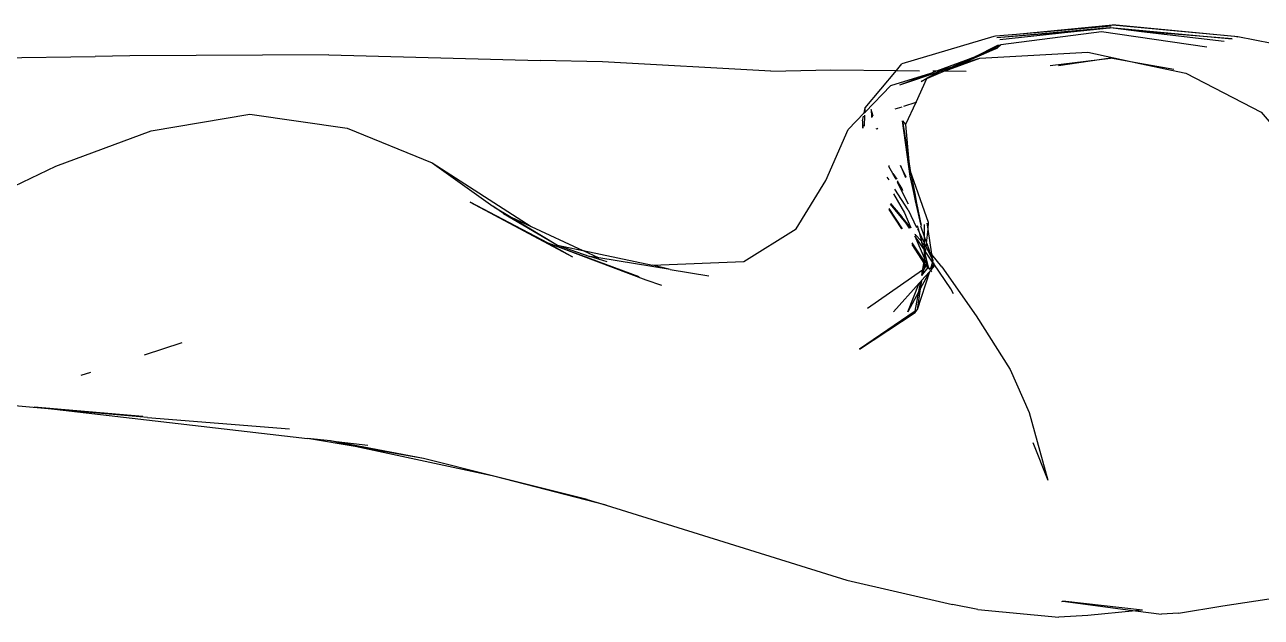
# Model space of a CAD drawing. Header units: millimetres. Extents: x -41292 to 298682, y -22072 to 33155.
# Drawn here: x 35531.8 to 35651.6, y -13117.1 to -13059.7 of the extents above; entities that cross this region are included whole.
import ezdxf

# ---------------------------------------------------------------- set-up
doc = ezdxf.new("R2010")
doc.units = ezdxf.units.MM

# ---------------------------------------------------------------- blocks, each defined once
blk = doc.blocks.new('rmfnasesx')
for p, q in [((63100.11, 2452.43), (63089.22, 2451.48)), ((63091.11, 2451.83), (63100.43, 2452.74)), ((63091.11, 2451.83), (63100.3, 2452.62)), ((63096.38, 2452.04), (63100.11, 2452.43)), ((63100.11, 2452.43), (63100.18, 2452.42)), ((63100.21, 2452.45), (63100.18, 2452.42)), ((63100.21, 2452.45), (63111.99, 2451.36)), ((63100.21, 2452.45), (63103.23, 2452.07)), ((63100.43, 2452.74), (63112.27, 2451.63)), ((63112.56, 2451.56), (63100.43, 2452.74)), ((63088.92, 2451.61), (63080.02, 2448.94)), ((63088.92, 2451.61), (63088.96, 2451.62)), ((63088.96, 2451.62), (63089.07, 2451.65)), ((63089.07, 2451.65), (63091.11, 2451.83)), ((63096.38, 2452.04), (63089.22, 2451.48)), ((63089.5, 2451.31), (63096.38, 2452.04)), ((63099.36, 2452.03), (63089.6, 2450.79)), ((63109.55, 2450.57), (63099.36, 2452.03)), ((63111.99, 2451.36), (63103.23, 2452.07)), ((63103.23, 2452.07), (63111.22, 2451.15)), ((63112.27, 2451.63), (63112.56, 2451.56)), ((63117.88, 2450.52), (63112.56, 2451.56)), ((63085.86, 2448.98), (63089.6, 2450.79)), ((63089.26, 2450.45), (63085.86, 2448.98)), ((63089.6, 2450.79), (63087.09, 2449.64)), ((63087.09, 2449.64), (63089.32, 2450.76)), ((63087.09, 2449.64), (63089.26, 2450.45)), ((63087.58, 2449.5), (63098.01, 2450.07)), ((63089.26, 2450.45), (63089.6, 2450.79)), ((63089.32, 2450.76), (63089.6, 2450.79)), ((63098.01, 2450.07), (63103.06, 2448.99)), ((62986.7, 2449.44), (63001.91, 2449.66)), ((63005.27, 2449.73), (63001.91, 2449.66)), ((63024.54, 2449.82), (63005.27, 2449.73)), ((63024.54, 2449.82), (63045, 2449.27)), ((63051.03, 2449.14), (63045, 2449.27)), ((63067.33, 2448.23), (63051.03, 2449.14)), ((63079.49, 2448.3), (63080.02, 2448.94)), ((63083.42, 2448.26), (63086.83, 2449.54)), ((63083.54, 2448.26), (63084.97, 2448.7)), ((63084.2, 2448.26), (63087.58, 2449.5)), ((63084.2, 2448.26), (63085.86, 2448.98)), ((63084.97, 2448.7), (63084.72, 2448.55)), ((63085.21, 2448.77), (63084.97, 2448.7)), ((63086.83, 2449.54), (63085.21, 2448.77)), ((63085.21, 2448.77), (63085.86, 2448.98)), ((63085.86, 2448.98), (63087.58, 2449.5)), ((63086.83, 2449.54), (63087.09, 2449.64)), ((63094.39, 2448.79), (63100.22, 2449.49)), ((63100.22, 2449.49), (63095.2, 2448.75)), ((63103.06, 2448.99), (63100.22, 2449.49)), ((63103.06, 2448.99), (63107.5, 2448.04)), ((63106.35, 2448.41), (63103.06, 2448.99)), ((63067.33, 2448.23), (63073.14, 2448.37)), ((63073.14, 2448.37), (63079.49, 2448.3)), ((63076.47, 2444.69), (63079.49, 2448.3)), ((63078.94, 2446.85), (63082.81, 2448.04)), ((63079.49, 2448.3), (63081.73, 2448.28)), ((63079.83, 2446.92), (63083.85, 2448.26)), ((63079.83, 2446.92), (63082.81, 2448.04)), ((63082.41, 2447.48), (63081.36, 2445.2)), ((63081.88, 2447.25), (63082.45, 2447.57)), ((63082.41, 2447.48), (63081.88, 2447.25)), ((63084.2, 2448.26), (63082.41, 2447.48)), ((63082.45, 2447.57), (63082.41, 2447.48)), ((63083.85, 2448.26), (63082.45, 2447.57)), ((63082.81, 2448.04), (63083.42, 2448.26)), ((63083.03, 2448.27), (63083.42, 2448.26)), ((63083.42, 2448.26), (63083.54, 2448.26)), ((63083.54, 2448.26), (63083.85, 2448.26)), ((63083.85, 2448.26), (63084.08, 2448.26)), ((63084.2, 2448.38), (63084.08, 2448.26)), ((63084.08, 2448.26), (63084.2, 2448.26)), ((63084.2, 2448.38), (63084.72, 2448.55)), ((63084.2, 2448.26), (63086.23, 2448.24)), ((63107.5, 2448.04), (63114.82, 2444.27)), ((63076.46, 2444.27), (63078.94, 2446.85)), ((63081.36, 2445.2), (63080.19, 2444.82)), ((63081.36, 2445.2), (63080.38, 2443.07)), ((63081.45, 2445.23), (63081.36, 2445.2)), ((63007.34, 2442.47), (63016.88, 2444.08)), ((63016.88, 2444.08), (63026.31, 2442.7)), ((63074.83, 2442.59), (63076.37, 2444.19)), ((63076.22, 2443.44), (63076.31, 2443.87)), ((63076.37, 2444.19), (63076.47, 2444.69)), ((63076.37, 2444.19), (63076.46, 2444.27)), ((63076.39, 2442.91), (63076.44, 2443.99)), ((63076.46, 2444.27), (63076.47, 2444.69)), ((63077.23, 2443.89), (63077.05, 2444.51)), ((63077.05, 2444.51), (63077.07, 2443.81)), ((63077.2, 2443.85), (63077.07, 2443.81)), ((63080.01, 2444.76), (63079.33, 2444.54)), ((63114.82, 2444.27), (63118.77, 2439.59)), ((63026.31, 2442.7), (63034.53, 2439.37)), ((63076.22, 2443.44), (63076.22, 2442.71)), ((63076.22, 2443.44), (63076.24, 2442.73)), ((63077.07, 2443.81), (63077.1, 2443.74)), ((63077.6, 2442.6), (63077.57, 2442.68)), ((63077.61, 2442.72), (63077.65, 2442.61)), ((63080.82, 2438.06), (63080.08, 2443.44)), ((63080.08, 2443.44), (63080.38, 2443.07)), ((63080.08, 2443.44), (63080.69, 2439.48)), ((63080.38, 2443.07), (63080.69, 2439.48)), ((62998.08, 2439.03), (63007.34, 2442.47)), ((63072.65, 2437.65), (63074.83, 2442.59)), ((63034.53, 2439.37), (63044.13, 2433.2)), ((63034.53, 2439.37), (63040.42, 2435.16)), ((63078.76, 2439.09), (63078.75, 2439.01)), ((63080.43, 2437.97), (63079.87, 2439.09)), ((63079.87, 2439.09), (63080.36, 2437.95)), ((63080.69, 2439.48), (63080.83, 2438.62)), ((63080.69, 2439.48), (63080.82, 2438.06)), ((62989.48, 2434.93), (62998.08, 2439.03)), ((63078.79, 2437.71), (63078.61, 2437.98)), ((63079.14, 2438.34), (63078.75, 2439.01)), ((63079.47, 2437.77), (63079.14, 2438.34)), ((63079.14, 2438.34), (63079.43, 2437.77)), ((63079.14, 2438.34), (63079.52, 2437.77)), ((63080.83, 2438.62), (63080.82, 2438.06)), ((63081.17, 2436.47), (63080.82, 2438.06)), ((63082.61, 2433.57), (63080.83, 2438.62)), ((63080.83, 2438.62), (63081.3, 2436.21)), ((63069.79, 2432.95), (63072.65, 2437.65)), ((63080.63, 2434.79), (63079.35, 2436.8)), ((63079.57, 2437.5), (63080.64, 2435.39)), ((63079.6, 2437.62), (63079.59, 2437.57)), ((63080.04, 2436.84), (63079.59, 2437.57)), ((63080.12, 2436.65), (63080.04, 2436.84)), ((63045.77, 2431.59), (63038.21, 2435.56)), ((63038.21, 2435.56), (63048.13, 2430.26)), ((63079.21, 2436.34), (63080.26, 2434.5)), ((63081.3, 2436.21), (63081.17, 2436.47)), ((63081.35, 2435.69), (63081.17, 2436.47)), ((63081.3, 2436.21), (63081.45, 2435.44)), ((63081.35, 2435.69), (63081.45, 2435.44)), ((63081.88, 2433.28), (63081.35, 2435.69)), ((63040.5, 2435.11), (63040.42, 2435.16)), ((63041.44, 2434.44), (63040.5, 2435.11)), ((63040.5, 2435.11), (63042.17, 2434.1)), ((63041.44, 2434.44), (63046.66, 2431.39)), ((63041.44, 2434.44), (63042.17, 2434.1)), ((63078.76, 2434.84), (63079.98, 2432.97)), ((63080.09, 2432.98), (63078.78, 2434.92)), ((63080.43, 2433.52), (63078.92, 2435.37)), ((63078.93, 2435.43), (63080.02, 2434.13)), ((63080.26, 2434.5), (63080.88, 2433.05)), ((63080.63, 2434.79), (63081.45, 2433.1)), ((63081.45, 2435.44), (63081.88, 2433.28)), ((63042.17, 2434.1), (63046.66, 2431.39)), ((63042.17, 2434.1), (63044.13, 2433.2)), ((63044.13, 2433.2), (63049.14, 2430.86)), ((63080.88, 2433.05), (63080.02, 2434.13)), ((63080.43, 2433.52), (63080.02, 2434.13)), ((63080.76, 2433.04), (63080.43, 2433.52)), ((63080.82, 2433.04), (63080.43, 2433.52)), ((63081.5, 2433.29), (63081.68, 2432.65)), ((63081.82, 2433.25), (63082.18, 2432.22)), ((63082.18, 2433.4), (63082.18, 2432.22)), ((63082.55, 2432.94), (63082.46, 2433.51)), ((63082.55, 2432.94), (63082.61, 2433.57)), ((63064.7, 2429.79), (63069.79, 2432.95)), ((63081.26, 2432.24), (63082.18, 2430.15)), ((63082.1, 2431.06), (63081.27, 2432.28)), ((63081.32, 2432.43), (63081.34, 2432.48)), ((63081.91, 2431.76), (63081.32, 2432.43)), ((63081.52, 2432.96), (63081.68, 2432.65)), ((63081.68, 2432.65), (63081.91, 2431.76)), ((63081.68, 2432.65), (63082.18, 2431.61)), ((63082.18, 2432.22), (63082.41, 2431.57)), ((63082.18, 2432.22), (63082.18, 2431.61)), ((63082.41, 2431.57), (63082.55, 2432.94)), ((63082.92, 2430.5), (63082.55, 2432.94)), ((63055.26, 2427.98), (63045.77, 2431.59)), ((63054.57, 2428.31), (63045.77, 2431.59)), ((63045.77, 2431.59), (63048.13, 2430.26)), ((63046.66, 2431.39), (63049.81, 2430.29)), ((63046.66, 2431.39), (63049.14, 2430.86)), ((63049.14, 2430.86), (63049.17, 2430.85)), ((63049.17, 2430.85), (63050.67, 2430.15)), ((63049.17, 2430.85), (63055.87, 2429.44)), ((63080.97, 2431.46), (63082.16, 2429.65)), ((63082.18, 2429.87), (63081.02, 2431.6)), ((63081.91, 2431.76), (63081.93, 2431.68)), ((63081.93, 2431.68), (63082.1, 2431.06)), ((63082.18, 2431.43), (63081.93, 2431.68)), ((63082.1, 2431.06), (63082.18, 2430.77)), ((63082.18, 2430.94), (63082.1, 2431.06)), ((63082.18, 2431.61), (63082.37, 2431.23)), ((63082.18, 2431.61), (63082.18, 2431.43)), ((63082.18, 2431.38), (63082.18, 2431.43)), ((63082.37, 2431.19), (63082.18, 2431.38)), ((63082.18, 2431.38), (63082.18, 2430.94)), ((63082.32, 2430.74), (63082.18, 2430.94)), ((63082.18, 2430.94), (63082.18, 2430.77)), ((63082.18, 2430.77), (63082.28, 2430.39)), ((63082.18, 2430.77), (63082.18, 2430.15)), ((63082.28, 2430.39), (63082.34, 2430.71)), ((63082.32, 2430.74), (63082.36, 2431.16)), ((63082.34, 2430.71), (63082.32, 2430.74)), ((63082.99, 2429.74), (63082.34, 2430.71)), ((63082.37, 2431.19), (63082.36, 2431.16)), ((63082.36, 2431.16), (63082.42, 2431.13)), ((63082.37, 2431.23), (63082.42, 2431.54)), ((63082.37, 2431.23), (63082.37, 2431.19)), ((63082.41, 2431.57), (63082.42, 2431.54)), ((63082.42, 2431.54), (63082.68, 2430.81)), ((63082.42, 2431.13), (63082.46, 2431.03)), ((63082.46, 2431.03), (63082.93, 2430.08)), ((63082.68, 2430.81), (63082.46, 2431.03)), ((63082.7, 2430.75), (63082.68, 2430.81)), ((63082.92, 2430.5), (63082.7, 2430.75)), ((63082.7, 2430.75), (63082.93, 2430.08)), ((63051.47, 2429.78), (63049.81, 2430.29)), ((63050.67, 2430.15), (63049.81, 2430.29)), ((63057.57, 2429.04), (63050.67, 2430.15)), ((63055.87, 2429.44), (63064.7, 2429.79)), ((63082.04, 2429.01), (63082.16, 2429.65)), ((63082.18, 2429.87), (63082.16, 2429.65)), ((63082.16, 2429.65), (63082.2, 2429.6)), ((63082.18, 2430.15), (63082.24, 2430)), ((63082.18, 2430.15), (63082.18, 2429.87)), ((63082.22, 2429.81), (63082.18, 2429.87)), ((63082.18, 2429.41), (63082.23, 2429.56)), ((63082.2, 2429.6), (63082.25, 2429.77)), ((63082.23, 2429.56), (63082.2, 2429.6)), ((63082.22, 2429.81), (63082.27, 2429.95)), ((63082.25, 2429.77), (63082.22, 2429.81)), ((63082.37, 2429.41), (63082.23, 2429.56)), ((63082.24, 2430), (63082.3, 2430.31)), ((63082.24, 2430), (63082.27, 2429.95)), ((63082.43, 2429.58), (63082.25, 2429.77)), ((63082.27, 2429.95), (63082.43, 2429.58)), ((63082.28, 2430.39), (63082.3, 2430.31)), ((63082.3, 2430.31), (63082.58, 2429.27)), ((63082.37, 2429.41), (63082.41, 2429.53)), ((63082.41, 2429.53), (63082.43, 2429.58)), ((63082.58, 2429.27), (63082.41, 2429.53)), ((63082.99, 2429.74), (63082.75, 2429.03)), ((63083.07, 2429.5), (63082.86, 2429.1)), ((63082.93, 2430.47), (63082.92, 2430.5)), ((63083.89, 2429.29), (63082.93, 2430.47)), ((63083.01, 2429.92), (63082.93, 2430.47)), ((63082.93, 2430.08), (63083.01, 2429.92)), ((63082.93, 2430.08), (63082.99, 2429.74)), ((63083.03, 2429.87), (63082.99, 2429.74)), ((63082.99, 2429.74), (63083.05, 2429.66)), ((63083.01, 2429.92), (63083.03, 2429.87)), ((63083.05, 2429.66), (63083.11, 2429.57)), ((63083.07, 2429.5), (63083.05, 2429.66)), ((63083.11, 2429.57), (63083.07, 2429.5)), ((63083.11, 2429.28), (63083.07, 2429.5)), ((63084.76, 2427.14), (63083.11, 2429.57)), ((63057.57, 2429.04), (63055.87, 2429.44)), ((63057.57, 2429.04), (63061.32, 2428.41)), ((63082.03, 2428.95), (63076.68, 2425.25)), ((63082.69, 2428.79), (63081.5, 2425.12)), ((63082.69, 2428.79), (63081.8, 2427.15)), ((63082.69, 2428.79), (63081.91, 2427.95)), ((63081.95, 2428.46), (63082.03, 2428.95)), ((63082, 2428.5), (63081.95, 2428.46)), ((63082, 2428.5), (63082.03, 2428.56)), ((63082.54, 2429.22), (63082.03, 2428.56)), ((63082.03, 2428.56), (63082.14, 2429.03)), ((63082.06, 2428.97), (63082.03, 2428.56)), ((63082.06, 2428.97), (63082.03, 2428.95)), ((63082.14, 2429.03), (63082.06, 2428.97)), ((63082.14, 2429.03), (63082.18, 2429.05)), ((63082.18, 2429.41), (63082.18, 2429.05)), ((63082.18, 2429.05), (63082.37, 2429.41)), ((63082.54, 2429.22), (63082.37, 2429.41)), ((63082.58, 2429.27), (63082.54, 2429.22)), ((63082.72, 2429.01), (63082.54, 2429.22)), ((63082.75, 2429.03), (63082.58, 2429.27)), ((63082.72, 2428.85), (63082.69, 2428.79)), ((63082.7, 2428.82), (63082.69, 2428.79)), ((63082.81, 2428.95), (63082.72, 2428.85)), ((63083.11, 2429.28), (63082.81, 2428.95)), ((63082.91, 2428.79), (63082.81, 2428.95)), ((63083.89, 2429.29), (63087.2, 2424.53)), ((63056.78, 2427.48), (63055.26, 2427.98)), ((63081.68, 2427.69), (63079.22, 2424.94)), ((63080.58, 2424.92), (63081.68, 2427.69)), ((63081.8, 2427.15), (63081.5, 2425.12)), ((63081.67, 2426.91), (63081.84, 2427.86)), ((63081.8, 2427.15), (63081.67, 2426.91)), ((63081.84, 2427.86), (63081.68, 2427.69)), ((63081.91, 2427.95), (63081.8, 2427.15)), ((63081.91, 2427.95), (63081.84, 2427.86)), ((63085.03, 2426.68), (63084.76, 2427.14)), ((63081.67, 2426.91), (63080.58, 2424.92)), ((63081.32, 2425), (63081.67, 2426.91)), ((63081.32, 2425), (63075.93, 2421.31)), ((63075.93, 2421.31), (63081.3, 2424.87)), ((63081.3, 2424.87), (63081.5, 2425.12)), ((63081.3, 2424.87), (63081.32, 2425)), ((63081.5, 2425.12), (63081.32, 2425)), ((63087.2, 2424.53), (63090.52, 2419.34)), ((63010.29, 2421.92), (63006.64, 2420.72)), ((63001.45, 2419.06), (63000.52, 2418.77)), ((63090.52, 2419.34), (63092.35, 2415.19)), ((62998.8, 2415.39), (62993.37, 2415.87)), ((62995.98, 2415.72), (63006.51, 2414.81)), ((62995.98, 2415.72), (62998.8, 2415.39)), ((63006.98, 2414.68), (62998.8, 2415.39)), ((62998.8, 2415.39), (63022.46, 2412.67)), ((63092.35, 2415.19), (63094.15, 2408.62)), ((63006.98, 2414.68), (63020.73, 2413.59)), ((63027.08, 2411.88), (63022.46, 2412.67)), ((63024.68, 2412.42), (63022.46, 2412.67)), ((63033.7, 2410.73), (63024.68, 2412.42)), ((63024.68, 2412.42), (63028.32, 2412)), ((63027.08, 2411.88), (63024.68, 2412.42)), ((63033.7, 2410.73), (63027.08, 2411.88)), ((63040.65, 2408.96), (63027.08, 2411.88)), ((63092.69, 2412.28), (63094.15, 2408.62)), ((63040.65, 2408.96), (63033.7, 2410.73)), ((63049.56, 2406.76), (63040.65, 2408.96)), ((63051.39, 2406.19), (63040.65, 2408.96)), ((63049.56, 2406.76), (63051.39, 2406.19)), ((63051.39, 2406.19), (63074.69, 2398.94)), ((63074.69, 2398.94), (63084.93, 2396.57)), ((63111.1, 2396.45), (63120.44, 2397.87)), ((63087.36, 2396.09), (63084.93, 2396.57)), ((63087.36, 2396.09), (63095.23, 2395.34)), ((63095.51, 2396.88), (63095.59, 2396.9)), ((63103.33, 2396.04), (63095.59, 2396.9)), ((63095.59, 2396.9), (63102.65, 2395.97)), ((63102.65, 2395.97), (63098.03, 2395.5)), ((63103.33, 2396.04), (63102.65, 2395.97)), ((63102.65, 2395.97), (63105.15, 2395.65)), ((63106.82, 2395.75), (63111.1, 2396.45)), ((63098.03, 2395.5), (63095.23, 2395.34)), ((63106.82, 2395.75), (63105.15, 2395.65))]:
    blk.add_line(p, q)

msp = doc.modelspace()

# ---------------------------------------------------------------- block references
msp.add_blockref('rmfnasesx', (-27463.27, -15512.43))

doc.saveas('drawing.dxf')
